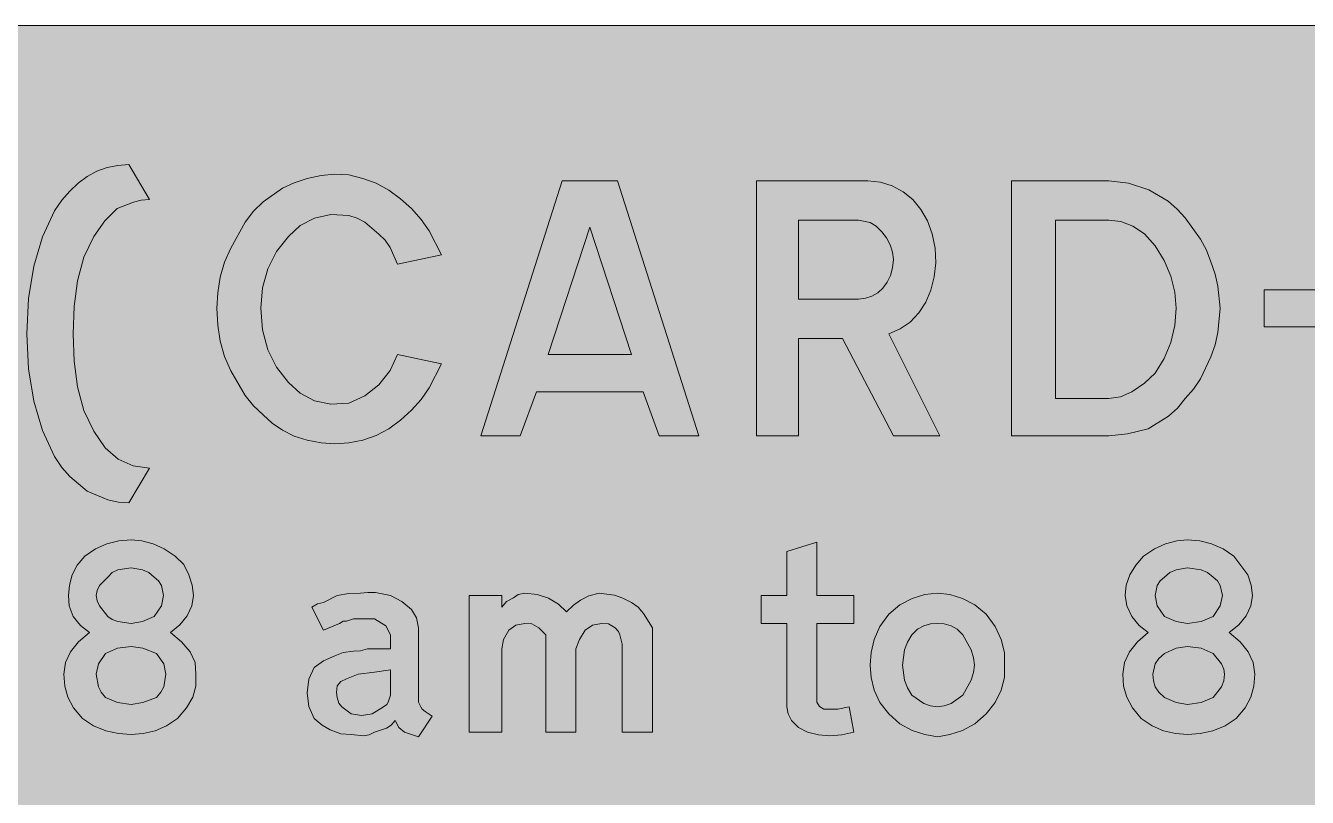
# Model space of a CAD drawing. Header units: metres. Extents: x 10 to 559, y 12 to 260.
# Drawn here: x 268.8 to 368.4, y 200 to 259.9 of the extents above; entities that cross this region are included whole.
import ezdxf

# ---------------------------------------------------------------- set-up
doc = ezdxf.new("R2010")
doc.units = ezdxf.units.M
for name, color, linetype, true_color in [('FILL_FIREBRICK_C36B00', 7, 'Continuous', 0xc36b00), ('FILL_WHITE_FFFFFF', 7, 'Continuous', 0xffffff), ('STROKE_WHITE_FFFFFF', 7, 'Continuous', 0xffffff)]:
    doc.layers.add(name, color=color, linetype=linetype, true_color=true_color)

msp = doc.modelspace()

# ---------------------------------------------------------------- hatches: boundary and pattern name
at = {"layer": 'FILL_FIREBRICK_C36B00', "true_color": 0xc36b00}
h = msp.add_hatch(color=7, dxfattribs=at)
h.dxf.hatch_style = 1
h.paths.add_polyline_path([(553.87, 259.79), (555.21, 259.38), (556.42, 258.71), (557.46, 257.76), (558.3, 256.72), (558.92, 255.51), (559.31, 254.17), (559.44, 252.72), (559.44, 18.9), (559.4, 17.71), (559.08, 16.38), (558.41, 15.05), (557.46, 13.86), (556.32, 12.94), (555.08, 12.33), (553.76, 11.99), (552.42, 11.88), (17.46, 11.88), (16.12, 11.99), (14.81, 12.33), (13.56, 12.94), (12.42, 13.86), (11.48, 15.03), (10.8, 16.31), (10.4, 17.63), (10.26, 18.9), (10.26, 252.72), (10.4, 254.07), (10.8, 255.42), (11.48, 256.66), (12.42, 257.76), (13.52, 258.71), (14.76, 259.38), (16.11, 259.79), (17.46, 259.92), (552.42, 259.92), (553.87, 259.79)])
at = {"layer": 'FILL_WHITE_FFFFFF', "true_color": 0xffffff}
h = msp.add_hatch(color=7, dxfattribs=at)
h.dxf.hatch_style = 1
h.paths.add_polyline_path([(276.84, 222.84), (276.03, 222.9), (275.22, 223.09), (273.6, 223.74), (272.27, 224.89), (271.65, 225.59), (271.08, 226.44), (270.14, 228.46), (269.46, 230.74), (269.06, 233.25), (268.92, 235.98), (269.06, 238.71), (269.46, 241.22), (270.14, 243.5), (271.08, 245.52), (271.64, 246.35), (272.26, 247.07), (272.92, 247.69), (273.62, 248.2), (274.37, 248.6), (275.16, 248.89), (275.98, 249.06), (276.84, 249.12), (278.46, 246.42), (277.81, 246.36), (277.2, 246.2), (275.94, 245.7), (274.97, 244.76), (274.14, 243.54), (273.36, 241.93), (272.86, 240.1), (272.6, 238.1), (272.52, 235.98), (272.6, 233.86), (272.86, 231.86), (273.36, 230.03), (274.14, 228.42), (275.02, 227.13), (276.03, 226.24), (277.18, 225.71), (278.46, 225.54), (276.84, 222.84)])
h = msp.add_hatch(color=7, dxfattribs=at)
h.dxf.hatch_style = 1
h.paths.add_polyline_path([(297.14, 242.69), (296.76, 243.25), (296.28, 243.72), (295.18, 244.64), (294.58, 244.96), (293.94, 245.16), (292.53, 245.24), (291.26, 244.96), (290.17, 244.38), (289.26, 243.54), (288.32, 242.36), (287.64, 241.02), (287.24, 239.54), (287.1, 237.96), (287.23, 236.28), (287.64, 234.74), (288.32, 233.38), (289.26, 232.2), (290.17, 231.36), (291.26, 230.78), (292.53, 230.5), (293.94, 230.58), (295.18, 231.17), (296.28, 232.02), (297.14, 233.12), (297.72, 234.36), (301.14, 233.64), (300.17, 231.77), (299.55, 230.88), (298.8, 230.04), (297.96, 229.27), (297.05, 228.6), (296.07, 228.07), (295.02, 227.7), (293.94, 227.5), (292.86, 227.43), (291.78, 227.5), (290.7, 227.7), (289.68, 228.03), (288.79, 228.49), (287.99, 229.04), (287.28, 229.68), (286.53, 230.39), (285.89, 231.19), (284.76, 233.1), (284.29, 234.21), (283.95, 235.4), (283.75, 236.64), (283.68, 237.96), (283.75, 239.17), (283.95, 240.37), (284.29, 241.53), (284.76, 242.64), (285.89, 244.64), (286.53, 245.5), (287.28, 246.24), (288.79, 247.28), (289.68, 247.71), (290.7, 248.04), (291.78, 248.27), (292.86, 248.38), (293.94, 248.32), (295.02, 248.04), (296.07, 247.67), (297.05, 247.14), (297.96, 246.47), (298.8, 245.7), (299.55, 244.86), (300.17, 243.97), (301.14, 242.1), (297.72, 241.38), (297.14, 242.69)])
h = msp.add_hatch(color=7, dxfattribs=at)
h.dxf.hatch_style = 1
h.paths.add_polyline_path([(321.12, 228.06), (318.06, 228.06), (316.8, 231.48), (308.52, 231.48), (307.26, 228.06), (304.2, 228.06), (310.5, 247.86), (314.82, 247.86), (321.12, 228.06)])
h.paths.add_polyline_path([(309.42, 234.36), (315.9, 234.36), (312.66, 244.26), (309.42, 234.36)], flags=16)
h = msp.add_hatch(color=7, dxfattribs=at)
h.dxf.hatch_style = 1
h.paths.add_polyline_path([(334.26, 247.86), (335.24, 247.76), (336.16, 247.47), (337, 247.02), (337.75, 246.4), (338.38, 245.64), (338.89, 244.75), (339.26, 243.74), (339.48, 242.64), (339.53, 241.5), (339.42, 240.41), (339.16, 239.38), (338.76, 238.43), (338.22, 237.6), (337.56, 236.89), (336.77, 236.35), (335.88, 235.98), (339.84, 228.06), (336.24, 228.06), (332.28, 235.62), (328.86, 235.62), (328.86, 228.06), (325.62, 228.06), (325.62, 247.86), (334.26, 247.86)])
h.paths.add_polyline_path([(334.07, 238.74), (334.57, 238.9), (335.03, 239.17), (335.43, 239.53), (335.77, 239.98), (336.02, 240.5), (336.18, 241.09), (336.24, 241.74), (336.18, 242.31), (335.99, 242.89), (335.71, 243.44), (335.34, 243.9), (334.91, 244.34), (334.44, 244.62), (333.54, 244.8), (328.86, 244.8), (328.86, 238.68), (333.54, 238.68), (334.07, 238.74)], flags=16)
h = msp.add_hatch(color=7, dxfattribs=at)
h.dxf.hatch_style = 1
h.paths.add_polyline_path([(356.09, 247.16), (357.59, 246.27), (358.28, 245.67), (358.92, 244.98), (360.11, 243.34), (360.57, 242.47), (360.9, 241.56), (361.24, 240.62), (361.46, 239.69), (361.62, 237.96), (361.46, 236.07), (361.24, 235.13), (360.9, 234.18), (360.11, 232.49), (359.56, 231.67), (358.92, 230.94), (358.32, 230.19), (357.62, 229.57), (356.04, 228.6), (354.44, 228.2), (352.98, 228.06), (345.42, 228.06), (345.42, 247.86), (352.98, 247.86), (354.52, 247.69), (356.09, 247.16)])
h.paths.add_polyline_path([(348.84, 230.94), (352.98, 230.94), (353.88, 231.08), (354.78, 231.48), (355.75, 232.13), (356.58, 232.92), (357.29, 234.06), (357.8, 235.31), (358.1, 236.62), (358.2, 237.96), (358.1, 239.2), (357.8, 240.46), (357.29, 241.68), (356.58, 242.82), (355.74, 243.74), (354.85, 244.35), (353.92, 244.69), (352.98, 244.8), (348.84, 244.8), (348.84, 230.94)], flags=16)
h = msp.add_hatch(color=7, dxfattribs=at)
h.dxf.hatch_style = 1
h.paths.add_polyline_path([(371.34, 239.4), (371.34, 236.52), (365.04, 236.52), (365.04, 239.4), (371.34, 239.4)])
h = msp.add_hatch(color=7, dxfattribs=at)
h.dxf.hatch_style = 1
h.paths.add_polyline_path([(282, 210.43), (282.06, 209.52), (282.06, 208.61), (281.81, 207.74), (281.33, 206.91), (280.62, 206.1), (279.78, 205.52), (278.89, 205.13), (277.96, 204.91), (277.02, 204.84), (276.05, 204.91), (275.06, 205.13), (274.11, 205.52), (273.24, 206.1), (272.56, 206.91), (272.11, 207.74), (271.87, 208.61), (271.8, 209.52), (271.93, 210.43), (272.32, 211.28), (272.94, 212.05), (273.78, 212.76), (273.08, 213.32), (272.52, 214.02), (272.2, 214.83), (272.16, 215.64), (272.23, 216.45), (272.45, 217.24), (272.84, 217.99), (273.42, 218.7), (274.26, 219.28), (275.15, 219.67), (276.08, 219.89), (277.02, 219.96), (277.86, 219.89), (278.73, 219.67), (279.6, 219.28), (280.44, 218.7), (281.11, 218.05), (281.52, 217.26), (281.77, 216.45), (281.88, 215.64), (281.75, 214.84), (281.38, 214.07), (280.82, 213.36), (280.08, 212.76), (280.95, 212.05), (281.61, 211.28), (282, 210.43)])
h.paths.add_polyline_path([(274.48, 210.33), (274.32, 209.52), (274.48, 208.55), (274.7, 208.13), (275.04, 207.72), (275.96, 207.32), (277.02, 207.18), (277.94, 207.32), (279, 207.72), (279.34, 208.13), (279.56, 208.55), (279.72, 209.52), (279.56, 210.33), (279, 211.14), (277.94, 211.55), (277.02, 211.68), (275.96, 211.55), (275.04, 211.14), (274.48, 210.33)], flags=16)
h.paths.add_polyline_path([(278.82, 214.02), (279.38, 214.83), (279.54, 215.64), (279.38, 216.43), (279.16, 216.78), (278.82, 217.08), (278.39, 217.42), (277.92, 217.64), (277.02, 217.8), (275.98, 217.64), (275.55, 217.42), (275.22, 217.08), (274.57, 216.43), (274.38, 216.04), (274.32, 215.64), (274.38, 215.24), (274.57, 214.83), (275.22, 214.02), (275.55, 213.78), (275.98, 213.62), (277.02, 213.48), (277.92, 213.62), (278.82, 214.02)], flags=16)
h = msp.add_hatch(color=7, dxfattribs=at)
h.dxf.hatch_style = 1
h.paths.add_polyline_path([(330.5, 207.02), (330.84, 206.82), (331.92, 206.82), (332.82, 207), (333.18, 205.02), (332.24, 204.82), (331.31, 204.75), (330.42, 204.82), (329.58, 205.02), (328.88, 205.4), (328.32, 205.92), (328.07, 206.46), (327.96, 207), (327.96, 213.48), (325.98, 213.48), (325.98, 215.64), (327.96, 215.64), (327.96, 219.06), (330.3, 219.78), (330.3, 215.64), (333.18, 215.64), (333.18, 213.48), (330.3, 213.48), (330.3, 207.36), (330.5, 207.02)])
h = msp.add_hatch(color=7, dxfattribs=at)
h.dxf.hatch_style = 1
h.paths.add_polyline_path([(364.19, 210.43), (364.32, 209.52), (364.25, 208.61), (364.01, 207.74), (363.56, 206.91), (362.88, 206.1), (362.01, 205.52), (361.06, 205.13), (360.07, 204.91), (359.1, 204.84), (358.16, 204.91), (357.23, 205.13), (356.34, 205.52), (355.5, 206.1), (354.82, 206.91), (354.37, 207.74), (354.13, 208.61), (354.06, 209.52), (354.19, 210.43), (354.58, 211.28), (355.2, 212.05), (356.04, 212.76), (355.34, 213.32), (354.78, 214.02), (354.37, 214.83), (354.24, 215.64), (354.34, 216.45), (354.62, 217.24), (355.08, 217.99), (355.68, 218.7), (356.52, 219.28), (357.39, 219.67), (358.26, 219.89), (359.1, 219.96), (360.04, 219.89), (360.97, 219.67), (361.86, 219.28), (362.7, 218.7), (363.78, 217.26), (364.03, 216.45), (364.14, 215.64), (364.01, 214.84), (363.64, 214.07), (363.08, 213.36), (362.34, 212.76), (363.18, 212.05), (363.8, 211.28), (364.19, 210.43)])
h.paths.add_polyline_path([(356.86, 210.74), (356.58, 210.33), (356.4, 209.52), (356.44, 209.01), (356.58, 208.55), (356.86, 208.13), (357.3, 207.72), (358.2, 207.32), (359.1, 207.18), (360.16, 207.32), (361.08, 207.72), (361.73, 208.55), (361.92, 209.01), (361.98, 209.52), (361.92, 209.93), (361.73, 210.33), (361.08, 211.14), (360.16, 211.55), (359.1, 211.68), (358.2, 211.55), (357.3, 211.14), (356.86, 210.74)], flags=16)
h.paths.add_polyline_path([(361.08, 214.02), (361.64, 214.83), (361.8, 215.64), (361.64, 216.43), (361.42, 216.78), (361.08, 217.08), (360.64, 217.42), (360.16, 217.64), (359.1, 217.8), (358.2, 217.64), (357.73, 217.42), (357.3, 217.08), (356.96, 216.78), (356.74, 216.43), (356.58, 215.64), (356.74, 214.83), (357.3, 214.02), (358.2, 213.62), (359.1, 213.48), (360.16, 213.62), (361.08, 214.02)], flags=16)
h = msp.add_hatch(color=7, dxfattribs=at)
h.dxf.hatch_style = 1
h.paths.add_polyline_path([(291.51, 214.99), (291.96, 215.1), (293.04, 215.64), (293.94, 215.8), (294.84, 215.82), (295.41, 215.89), (296.01, 215.87), (297.18, 215.64), (298.06, 215.17), (298.8, 214.56), (299.2, 213.91), (299.34, 213.12), (299.34, 210.78), (299.34, 207.36), (299.52, 207), (299.63, 206.82), (299.88, 206.64), (300.42, 206.28), (299.34, 204.66), (298.26, 205.02), (297.83, 205.4), (297.54, 205.92), (297.24, 205.58), (296.86, 205.34), (295.92, 205.02), (295.51, 204.81), (295.09, 204.73), (294.12, 204.84), (293.31, 204.89), (292.5, 205.2), (291.87, 205.58), (291.24, 206.1), (290.83, 207.02), (290.7, 208.08), (290.83, 209.14), (291.24, 210.06), (291.98, 210.58), (292.86, 210.96), (293.51, 211.21), (294.3, 211.32), (294.84, 211.34), (295.38, 211.5), (297.18, 211.5), (297.18, 212.04), (297.18, 212.58), (296.82, 213.3), (295.92, 213.84), (294.3, 213.84), (293.76, 213.66), (293.49, 213.64), (293.22, 213.48), (291.96, 212.94), (291.06, 214.74), (291.51, 214.99)])
h.paths.add_polyline_path([(295.74, 206.46), (296.64, 207), (296.89, 207.18), (297, 207.36), (297.18, 207.9), (297.18, 209.88), (295.92, 209.7), (294.66, 209.52), (293.76, 209.16), (293.33, 208.96), (293.04, 208.62), (292.97, 208.1), (293.04, 207.72), (293.15, 207.29), (293.4, 207), (294.12, 206.46), (294.93, 206.33), (295.74, 206.46)], flags=16)
h = msp.add_hatch(color=7, dxfattribs=at)
h.dxf.hatch_style = 1
h.paths.add_polyline_path([(305.82, 214.74), (306.2, 215.17), (306.72, 215.46), (307.1, 215.71), (307.62, 215.82), (308.56, 215.72), (309.44, 215.44), (310.23, 214.98), (310.86, 214.38), (311.4, 214.9), (311.94, 215.28), (312.59, 215.62), (313.38, 215.82), (314.57, 215.66), (315.23, 215.44), (315.9, 215.1), (316.41, 214.74), (316.84, 214.25), (317.52, 213.12), (317.52, 212.76), (317.52, 205.02), (315.18, 205.02), (315.18, 211.86), (315, 212.58), (314.89, 212.85), (314.64, 213.12), (314.1, 213.44), (313.56, 213.48), (312.86, 213.35), (312.3, 212.94), (311.87, 212.22), (311.58, 211.5), (311.58, 205.02), (309.24, 205.02), (309.24, 211.86), (309.24, 212.58), (308.7, 213.12), (308.16, 213.44), (307.62, 213.48), (306.92, 213.35), (306.36, 212.94), (305.95, 212.22), (305.82, 211.5), (305.82, 205.02), (303.3, 205.02), (303.3, 215.64), (305.82, 215.64), (305.82, 214.74)])
h = msp.add_hatch(color=7, dxfattribs=at)
h.dxf.hatch_style = 1
h.paths.add_polyline_path([(334.76, 212.22), (335.2, 213.23), (335.88, 214.2), (336.75, 214.91), (337.7, 215.42), (338.69, 215.72), (339.66, 215.82), (340.63, 215.72), (341.62, 215.42), (342.57, 214.91), (343.44, 214.2), (344.15, 213.23), (344.63, 212.22), (344.88, 211.21), (344.88, 210.24), (344.88, 209.27), (344.63, 208.28), (344.15, 207.33), (343.44, 206.46), (342.57, 205.67), (341.62, 205.16), (340.63, 204.84), (339.66, 204.66), (338.69, 204.84), (337.7, 205.16), (336.75, 205.67), (335.88, 206.46), (335.2, 207.33), (334.76, 208.28), (334.51, 209.27), (334.44, 210.24), (334.51, 211.21), (334.76, 212.22)])
h.paths.add_polyline_path([(338.6, 213.3), (338.12, 213.02), (337.68, 212.58), (337.34, 212.01), (337.12, 211.41), (336.96, 210.24), (337.12, 209.07), (337.34, 208.47), (337.68, 207.9), (338.6, 207.25), (339.12, 207.06), (339.66, 207), (340.2, 207.06), (340.72, 207.25), (341.64, 207.9), (342.29, 209.07), (342.48, 209.67), (342.54, 210.24), (342.48, 210.81), (342.29, 211.41), (341.64, 212.58), (341.2, 213.02), (340.72, 213.3), (340.2, 213.44), (339.66, 213.48), (339.12, 213.44), (338.6, 213.3)], flags=16)

# ---------------------------------------------------------------- linework, layer by layer
at = {"layer": 'FILL_FIREBRICK_C36B00', "lineweight": 0, "true_color": 0xc36b00}
msp.add_lwpolyline([(17.46, 259.92), (552.42, 259.92), (553.87, 259.79), (555.21, 259.38), (556.42, 258.71), (557.46, 257.76), (558.3, 256.72), (558.92, 255.51), (559.31, 254.17), (559.44, 252.72), (559.44, 18.9), (559.4, 17.71), (559.08, 16.38), (558.41, 15.05), (557.46, 13.86), (556.32, 12.94), (555.08, 12.33), (553.76, 11.99), (552.42, 11.88), (17.46, 11.88)], dxfattribs=at)
at = {"layer": 'FILL_WHITE_FFFFFF', "lineweight": 0, "true_color": 0xffffff}
for points in [[(276.84, 222.84), (276.03, 222.9), (275.22, 223.09), (273.6, 223.74), (272.27, 224.89), (271.65, 225.59), (271.08, 226.44), (270.14, 228.46), (269.46, 230.74), (269.06, 233.25), (268.92, 235.98), (269.06, 238.71), (269.46, 241.22), (270.14, 243.5), (271.08, 245.52), (271.64, 246.35), (272.26, 247.07), (272.92, 247.69), (273.62, 248.2), (274.37, 248.6), (275.16, 248.89), (275.98, 249.06), (276.84, 249.12), (278.46, 246.42), (277.81, 246.36), (277.2, 246.2), (275.94, 245.7), (274.97, 244.76), (274.14, 243.54), (273.36, 241.93), (272.86, 240.1), (272.6, 238.1), (272.52, 235.98), (272.6, 233.86), (272.86, 231.86), (273.36, 230.03), (274.14, 228.42), (275.02, 227.13), (276.03, 226.24), (277.18, 225.71), (278.46, 225.54)], [(297.14, 242.69), (296.76, 243.25), (296.28, 243.72), (295.18, 244.64), (294.58, 244.96), (293.94, 245.16), (292.53, 245.24), (291.26, 244.96), (290.17, 244.38), (289.26, 243.54), (288.32, 242.36), (287.64, 241.02), (287.24, 239.54), (287.1, 237.96), (287.23, 236.28), (287.64, 234.74), (288.32, 233.38), (289.26, 232.2), (290.17, 231.36), (291.26, 230.78), (292.53, 230.5), (293.94, 230.58), (295.18, 231.17), (296.28, 232.02), (297.14, 233.12), (297.72, 234.36), (301.14, 233.64), (300.17, 231.77), (299.55, 230.88), (298.8, 230.04), (297.96, 229.27), (297.05, 228.6), (296.07, 228.07), (295.02, 227.7), (293.94, 227.5), (292.86, 227.43), (291.78, 227.5), (290.7, 227.7), (289.68, 228.03), (288.79, 228.49), (287.99, 229.04), (287.28, 229.68), (286.53, 230.39), (285.89, 231.19), (284.76, 233.1), (284.29, 234.21), (283.95, 235.4), (283.75, 236.64), (283.68, 237.96), (283.75, 239.17), (283.95, 240.37), (284.29, 241.53), (284.76, 242.64), (285.89, 244.64), (286.53, 245.5), (287.28, 246.24), (288.79, 247.28), (289.68, 247.71), (290.7, 248.04), (291.78, 248.27), (292.86, 248.38), (293.94, 248.32), (295.02, 248.04), (296.07, 247.67), (297.05, 247.14), (297.96, 246.47), (298.8, 245.7), (299.55, 244.86), (300.17, 243.97), (301.14, 242.1), (297.72, 241.38)], [(321.12, 228.06), (318.06, 228.06), (316.8, 231.48), (308.52, 231.48), (307.26, 228.06), (304.2, 228.06), (310.5, 247.86), (314.82, 247.86)], [(334.26, 247.86), (335.24, 247.76), (336.16, 247.47), (337, 247.02), (337.75, 246.4), (338.38, 245.64), (338.89, 244.75), (339.26, 243.74), (339.48, 242.64), (339.53, 241.5), (339.42, 240.41), (339.16, 239.38), (338.76, 238.43), (338.22, 237.6), (337.56, 236.89), (336.77, 236.35), (335.88, 235.98), (339.84, 228.06), (336.24, 228.06), (332.28, 235.62), (328.86, 235.62), (328.86, 228.06), (325.62, 228.06), (325.62, 247.86)], [(356.09, 247.16), (357.59, 246.27), (358.28, 245.67), (358.92, 244.98), (360.11, 243.34), (360.57, 242.47), (360.9, 241.56), (361.24, 240.62), (361.46, 239.69), (361.62, 237.96), (361.46, 236.07), (361.24, 235.13), (360.9, 234.18), (360.11, 232.49), (359.56, 231.67), (358.92, 230.94), (358.32, 230.19), (357.62, 229.57), (356.04, 228.6), (354.44, 228.2), (352.98, 228.06), (345.42, 228.06), (345.42, 247.86), (352.98, 247.86), (354.52, 247.69)], [(309.42, 234.36), (315.9, 234.36), (312.66, 244.26)], [(334.07, 238.74), (334.57, 238.9), (335.03, 239.17), (335.43, 239.53), (335.77, 239.98), (336.02, 240.5), (336.18, 241.09), (336.24, 241.74), (336.18, 242.31), (335.99, 242.89), (335.71, 243.44), (335.34, 243.9), (334.91, 244.34), (334.44, 244.62), (333.54, 244.8), (328.86, 244.8), (328.86, 238.68), (333.54, 238.68)], [(348.84, 230.94), (352.98, 230.94), (353.88, 231.08), (354.78, 231.48), (355.75, 232.13), (356.58, 232.92), (357.29, 234.06), (357.8, 235.31), (358.1, 236.62), (358.2, 237.96), (358.1, 239.2), (357.8, 240.46), (357.29, 241.68), (356.58, 242.82), (355.74, 243.74), (354.85, 244.35), (353.92, 244.69), (352.98, 244.8), (348.84, 244.8)], [(371.34, 239.4), (371.34, 236.52), (365.04, 236.52), (365.04, 239.4)], [(282, 210.43), (282.06, 209.52), (282.06, 208.61), (281.81, 207.74), (281.33, 206.91), (280.62, 206.1), (279.78, 205.52), (278.89, 205.13), (277.96, 204.91), (277.02, 204.84), (276.05, 204.91), (275.06, 205.13), (274.11, 205.52), (273.24, 206.1), (272.56, 206.91), (272.11, 207.74), (271.87, 208.61), (271.8, 209.52), (271.93, 210.43), (272.32, 211.28), (272.94, 212.05), (273.78, 212.76), (273.08, 213.32), (272.52, 214.02), (272.2, 214.83), (272.16, 215.64), (272.23, 216.45), (272.45, 217.24), (272.84, 217.99), (273.42, 218.7), (274.26, 219.28), (275.15, 219.67), (276.08, 219.89), (277.02, 219.96), (277.86, 219.89), (278.73, 219.67), (279.6, 219.28), (280.44, 218.7), (281.11, 218.05), (281.52, 217.26), (281.77, 216.45), (281.88, 215.64), (281.75, 214.84), (281.38, 214.07), (280.82, 213.36), (280.08, 212.76), (280.95, 212.05), (281.61, 211.28)], [(330.5, 207.02), (330.84, 206.82), (331.92, 206.82), (332.82, 207), (333.18, 205.02), (332.24, 204.82), (331.31, 204.75), (330.42, 204.82), (329.58, 205.02), (328.88, 205.4), (328.32, 205.92), (328.07, 206.46), (327.96, 207), (327.96, 213.48), (325.98, 213.48), (325.98, 215.64), (327.96, 215.64), (327.96, 219.06), (330.3, 219.78), (330.3, 215.64), (333.18, 215.64), (333.18, 213.48), (330.3, 213.48), (330.3, 207.36)], [(364.19, 210.43), (364.32, 209.52), (364.25, 208.61), (364.01, 207.74), (363.56, 206.91), (362.88, 206.1), (362.01, 205.52), (361.06, 205.13), (360.07, 204.91), (359.1, 204.84), (358.16, 204.91), (357.23, 205.13), (356.34, 205.52), (355.5, 206.1), (354.82, 206.91), (354.37, 207.74), (354.13, 208.61), (354.06, 209.52), (354.19, 210.43), (354.58, 211.28), (355.2, 212.05), (356.04, 212.76), (355.34, 213.32), (354.78, 214.02), (354.37, 214.83), (354.24, 215.64), (354.34, 216.45), (354.62, 217.24), (355.08, 217.99), (355.68, 218.7), (356.52, 219.28), (357.39, 219.67), (358.26, 219.89), (359.1, 219.96), (360.04, 219.89), (360.97, 219.67), (361.86, 219.28), (362.7, 218.7), (363.78, 217.26), (364.03, 216.45), (364.14, 215.64), (364.01, 214.84), (363.64, 214.07), (363.08, 213.36), (362.34, 212.76), (363.18, 212.05), (363.8, 211.28)], [(278.82, 214.02), (279.38, 214.83), (279.54, 215.64), (279.38, 216.43), (279.16, 216.78), (278.82, 217.08), (278.39, 217.42), (277.92, 217.64), (277.02, 217.8), (275.98, 217.64), (275.55, 217.42), (275.22, 217.08), (274.57, 216.43), (274.38, 216.04), (274.32, 215.64), (274.38, 215.24), (274.57, 214.83), (275.22, 214.02), (275.55, 213.78), (275.98, 213.62), (277.02, 213.48), (277.92, 213.62)], [(361.08, 214.02), (361.64, 214.83), (361.8, 215.64), (361.64, 216.43), (361.42, 216.78), (361.08, 217.08), (360.64, 217.42), (360.16, 217.64), (359.1, 217.8), (358.2, 217.64), (357.73, 217.42), (357.3, 217.08), (356.96, 216.78), (356.74, 216.43), (356.58, 215.64), (356.74, 214.83), (357.3, 214.02), (358.2, 213.62), (359.1, 213.48), (360.16, 213.62)], [(291.51, 214.99), (291.96, 215.1), (293.04, 215.64), (293.94, 215.8), (294.84, 215.82), (295.41, 215.89), (296.01, 215.87), (297.18, 215.64), (298.06, 215.17), (298.8, 214.56), (299.2, 213.91), (299.34, 213.12), (299.34, 210.78), (299.34, 207.36), (299.52, 207), (299.63, 206.82), (299.88, 206.64), (300.42, 206.28), (299.34, 204.66), (298.26, 205.02), (297.83, 205.4), (297.54, 205.92), (297.24, 205.58), (296.86, 205.34), (295.92, 205.02), (295.51, 204.81), (295.09, 204.73), (294.12, 204.84), (293.31, 204.89), (292.5, 205.2), (291.87, 205.58), (291.24, 206.1), (290.83, 207.02), (290.7, 208.08), (290.83, 209.14), (291.24, 210.06), (291.98, 210.58), (292.86, 210.96), (293.51, 211.21), (294.3, 211.32), (294.84, 211.34), (295.38, 211.5), (297.18, 211.5), (297.18, 212.04), (297.18, 212.58), (296.82, 213.3), (295.92, 213.84), (294.3, 213.84), (293.76, 213.66), (293.49, 213.64), (293.22, 213.48), (291.96, 212.94), (291.06, 214.74)], [(305.82, 214.74), (306.2, 215.17), (306.72, 215.46), (307.1, 215.71), (307.62, 215.82), (308.56, 215.72), (309.44, 215.44), (310.23, 214.98), (310.86, 214.38), (311.4, 214.9), (311.94, 215.28), (312.59, 215.62), (313.38, 215.82), (314.57, 215.66), (315.23, 215.44), (315.9, 215.1), (316.41, 214.74), (316.84, 214.25), (317.52, 213.12), (317.52, 212.76), (317.52, 205.02), (315.18, 205.02), (315.18, 211.86), (315, 212.58), (314.89, 212.85), (314.64, 213.12), (314.1, 213.44), (313.56, 213.48), (312.86, 213.35), (312.3, 212.94), (311.87, 212.22), (311.58, 211.5), (311.58, 205.02), (309.24, 205.02), (309.24, 211.86), (309.24, 212.58), (308.7, 213.12), (308.16, 213.44), (307.62, 213.48), (306.92, 213.35), (306.36, 212.94), (305.95, 212.22), (305.82, 211.5), (305.82, 205.02), (303.3, 205.02), (303.3, 215.64), (305.82, 215.64)], [(334.76, 212.22), (335.2, 213.23), (335.88, 214.2), (336.75, 214.91), (337.7, 215.42), (338.69, 215.72), (339.66, 215.82), (340.63, 215.72), (341.62, 215.42), (342.57, 214.91), (343.44, 214.2), (344.15, 213.23), (344.63, 212.22), (344.88, 211.21), (344.88, 210.24), (344.88, 209.27), (344.63, 208.28), (344.15, 207.33), (343.44, 206.46), (342.57, 205.67), (341.62, 205.16), (340.63, 204.84), (339.66, 204.66), (338.69, 204.84), (337.7, 205.16), (336.75, 205.67), (335.88, 206.46), (335.2, 207.33), (334.76, 208.28), (334.51, 209.27), (334.44, 210.24), (334.51, 211.21)], [(338.6, 213.3), (338.12, 213.02), (337.68, 212.58), (337.34, 212.01), (337.12, 211.41), (336.96, 210.24), (337.12, 209.07), (337.34, 208.47), (337.68, 207.9), (338.6, 207.25), (339.12, 207.06), (339.66, 207), (340.2, 207.06), (340.72, 207.25), (341.64, 207.9), (342.29, 209.07), (342.48, 209.67), (342.54, 210.24), (342.48, 210.81), (342.29, 211.41), (341.64, 212.58), (341.2, 213.02), (340.72, 213.3), (340.2, 213.44), (339.66, 213.48), (339.12, 213.44)], [(274.48, 210.33), (274.32, 209.52), (274.48, 208.55), (274.7, 208.13), (275.04, 207.72), (275.96, 207.32), (277.02, 207.18), (277.94, 207.32), (279, 207.72), (279.34, 208.13), (279.56, 208.55), (279.72, 209.52), (279.56, 210.33), (279, 211.14), (277.94, 211.55), (277.02, 211.68), (275.96, 211.55), (275.04, 211.14)], [(356.86, 210.74), (356.58, 210.33), (356.4, 209.52), (356.44, 209.01), (356.58, 208.55), (356.86, 208.13), (357.3, 207.72), (358.2, 207.32), (359.1, 207.18), (360.16, 207.32), (361.08, 207.72), (361.73, 208.55), (361.92, 209.01), (361.98, 209.52), (361.92, 209.93), (361.73, 210.33), (361.08, 211.14), (360.16, 211.55), (359.1, 211.68), (358.2, 211.55), (357.3, 211.14)], [(295.74, 206.46), (296.64, 207), (296.89, 207.18), (297, 207.36), (297.18, 207.9), (297.18, 209.88), (295.92, 209.7), (294.66, 209.52), (293.76, 209.16), (293.33, 208.96), (293.04, 208.62), (292.97, 208.1), (293.04, 207.72), (293.15, 207.29), (293.4, 207), (294.12, 206.46), (294.93, 206.33)]]:
    msp.add_lwpolyline(points, close=True, dxfattribs=at)
at = {"layer": 'STROKE_WHITE_FFFFFF', "lineweight": 0, "true_color": 0xffffff}
msp.add_lwpolyline([(325.62, 228.06), (325.62, 247.86)], dxfattribs=at)

doc.saveas('drawing.dxf')
